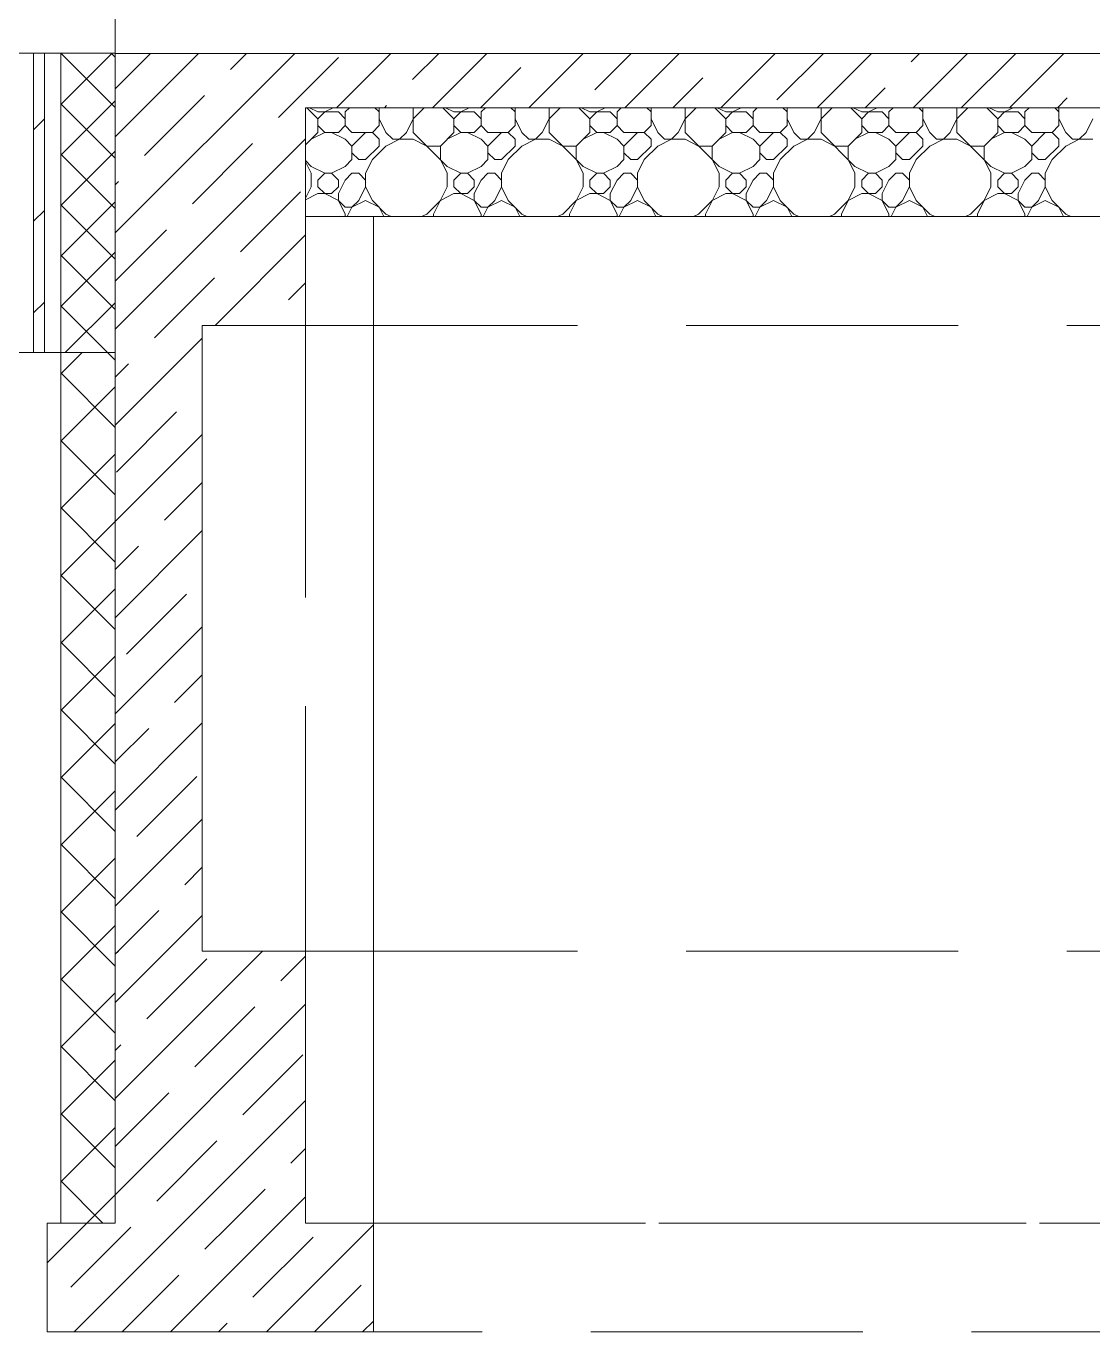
# Model space of a CAD drawing. Header units: millimetres. Extents: x 53645 to 137188, y 78097 to 135533.
# Drawn here: x 60983 to 62944, y 101230 to 103630 of the extents above; entities that cross this region are included whole.
import ezdxf

# ---------------------------------------------------------------- set-up
doc = ezdxf.new("R2010")
doc.units = ezdxf.units.MM
doc.linetypes.add('GOST2.303 4', pattern=[7, 5, -2, 0])
doc.layers.add('hatch', color=7, linetype='Continuous', lineweight=5)
doc.layers.add('Wall2', color=5, linetype='Continuous', lineweight=5)

msp = doc.modelspace()

# ---------------------------------------------------------------- linework, layer by layer
at = {"layer": 'hatch', "color": 251, "ltscale": 100}
for points in [[(60996.5, 103029.9), (60996.5, 103580)], [(60996.5, 103580), (61016.5, 103580)], [(61016.5, 103029.9), (61016.5, 103580)], [(61016.5, 103580), (61046.5, 103580)], [(61016.5, 103580), (61016.5, 103029.9)], [(61046.5, 103578.4), (61048, 103580)], [(61046.5, 103485.6), (61140.8, 103580)], [(61046.5, 103580), (61146.5, 103580)], [(61046.5, 103029.9), (61046.5, 103580)], [(61046.5, 103580), (61046.5, 103029.9)], [(61146.5, 103480.1), (61046.6, 103580)], [(61146.5, 103572.9), (61139.4, 103580)], [(61146.5, 103580), (61146.5, 103579.9)], [(61146.5, 103579.9), (61146.5, 103079.9)], [(61146.5, 103426.5), (61299.9, 103579.9)], [(61146.5, 103249.7), (61476.7, 103579.9)], [(61146.5, 103514.9), (61211.5, 103579.9)], [(61496.5, 103579.9), (61146.5, 103579.9)], [(61146.5, 103579.9), (61146.5, 103079.9)], [(61358.4, 103550.1), (61388.3, 103579.9)], [(65546.5, 103579.9), (61496.5, 103579.9)], [(61496.5, 103579.9), (61496.5, 103579.9)], [(61496.5, 103511.4), (61557.3, 103572.2)], [(61553.4, 103479.9), (61653.4, 103579.9)], [(61693.4, 103531.6), (61741.8, 103579.9)], [(61730.2, 103479.9), (61830.2, 103579.9)], [(61907, 103479.9), (62007, 103579.9)], [(62028.4, 103513), (62095.4, 103579.9)], [(62083.8, 103479.9), (62183.8, 103579.9)], [(62260.5, 103479.9), (62360.5, 103579.9)], [(62363.4, 103494.4), (62448.9, 103579.9)], [(62437.3, 103479.9), (62537.3, 103579.9)], [(62610, 103564.3), (62625.7, 103579.9)], [(62614.1, 103479.9), (62714.1, 103579.9)], [(62702.5, 103479.9), (62802.5, 103579.9)], [(62790.9, 103479.9), (62890.9, 103579.9)], [(61818.6, 103479.9), (61892.3, 103553.7)], [(62172.1, 103479.9), (62227.3, 103535.1)], [(62525.7, 103479.9), (62562.3, 103516.5)], [(61046.5, 103392.8), (61146.5, 103492.8)], [(61200.2, 103391.9), (61310.7, 103502.4)], [(61446.8, 103461.7), (61496.5, 103511.4)], [(62879.3, 103479.9), (62897.3, 103498)], [(61146.5, 103387.3), (61046.5, 103487.3)], [(61496.5, 103279.9), (61496.5, 103479.9)], [(61496.5, 103479.9), (65546.5, 103479.9)], [(61496.5, 103479.9), (65546.5, 103479.9)], [(61519.5, 103459.6), (61499.2, 103479.9)], [(61519.5, 103472.1), (61503.8, 103479.9)], [(61519.5, 103472.1), (61557, 103472.1)], [(61519.5, 103459.6), (61532, 103472.1)], [(61532, 103472.1), (61547.6, 103479.9)], [(61569.5, 103459.6), (61557, 103472.1)], [(61569.5, 103472.1), (61577.3, 103479.9)], [(61569.5, 103447.1), (61569.5, 103472.1)], [(61632, 103472.1), (61624.2, 103479.9)], [(61632, 103447.1), (61632, 103479.9)], [(61641.8, 103479.9), (61645.7, 103483.8)], [(61694.5, 103434.6), (61694.5, 103479.9)], [(61694.5, 103459.6), (61714.8, 103479.9)], [(61769.5, 103459.6), (61749.2, 103479.9)], [(61769.5, 103472.1), (61753.8, 103479.9)], [(61769.5, 103472.1), (61807, 103472.1)], [(61769.5, 103459.6), (61782, 103472.1)], [(61782, 103472.1), (61797.6, 103479.9)], [(61819.5, 103459.6), (61807, 103472.1)], [(61819.5, 103472.1), (61827.3, 103479.9)], [(61819.5, 103447.1), (61819.5, 103472.1)], [(61882, 103472.1), (61874.2, 103479.9)], [(61882, 103447.1), (61882, 103479.9)], [(61944.5, 103434.6), (61944.5, 103479.9)], [(61944.5, 103459.6), (61964.8, 103479.9)], [(62019.5, 103459.6), (61999.2, 103479.9)], [(62019.5, 103472.1), (62003.8, 103479.9)], [(62019.5, 103472.1), (62057, 103472.1)], [(62019.5, 103459.6), (62032, 103472.1)], [(62032, 103472.1), (62047.6, 103479.9)], [(62069.5, 103459.6), (62057, 103472.1)], [(62069.5, 103472.1), (62077.3, 103479.9)], [(62069.5, 103447.1), (62069.5, 103472.1)], [(62132, 103472.1), (62124.2, 103479.9)], [(62132, 103447.1), (62132, 103479.9)], [(62194.5, 103434.6), (62194.5, 103479.9)], [(62194.5, 103459.6), (62214.8, 103479.9)], [(62269.5, 103459.6), (62249.2, 103479.9)], [(62269.5, 103472.1), (62253.8, 103479.9)], [(62269.5, 103472.1), (62307, 103472.1)], [(62269.5, 103459.6), (62282, 103472.1)], [(62282, 103472.1), (62297.6, 103479.9)], [(62319.5, 103459.6), (62307, 103472.1)], [(62319.5, 103472.1), (62327.3, 103479.9)], [(62319.5, 103447.1), (62319.5, 103472.1)], [(62382, 103472.1), (62374.2, 103479.9)], [(62382, 103447.1), (62382, 103479.9)], [(62444.5, 103434.6), (62444.5, 103479.9)], [(62444.5, 103459.6), (62464.8, 103479.9)], [(62519.5, 103459.6), (62499.2, 103479.9)], [(62519.5, 103472.1), (62503.8, 103479.9)], [(62519.5, 103472.1), (62557, 103472.1)], [(62519.5, 103459.6), (62532, 103472.1)], [(62532, 103472.1), (62547.6, 103479.9)], [(62569.5, 103459.6), (62557, 103472.1)], [(62569.5, 103472.1), (62577.3, 103479.9)], [(62569.5, 103447.1), (62569.5, 103472.1)], [(62632, 103472.1), (62624.2, 103479.9)], [(62632, 103447.1), (62632, 103479.9)], [(62694.5, 103434.6), (62694.5, 103479.9)], [(62694.5, 103459.6), (62714.8, 103479.9)], [(62769.5, 103459.6), (62749.2, 103479.9)], [(62769.5, 103472.1), (62753.8, 103479.9)], [(62769.5, 103472.1), (62807, 103472.1)], [(62769.5, 103459.6), (62782, 103472.1)], [(62782, 103472.1), (62797.6, 103479.9)], [(62819.5, 103459.6), (62807, 103472.1)], [(62819.5, 103472.1), (62827.3, 103479.9)], [(62819.5, 103447.1), (62819.5, 103472.1)], [(62882, 103472.1), (62874.2, 103479.9)], [(62882, 103447.1), (62882, 103479.9)], [(60996.5, 103439.6), (61016.5, 103459.6)], [(61519.5, 103434.6), (61519.5, 103459.6)], [(61532, 103434.6), (61519.5, 103447.1)], [(61557, 103434.6), (61569.5, 103447.1)], [(61582, 103434.6), (61569.5, 103447.1)], [(61619.5, 103434.6), (61632, 103447.1)], [(61644.5, 103434.6), (61632, 103459.6)], [(61682, 103434.6), (61694.5, 103459.6)], [(61769.5, 103434.6), (61769.5, 103459.6)], [(61782, 103434.6), (61769.5, 103447.1)], [(61807, 103434.6), (61819.5, 103447.1)], [(61832, 103434.6), (61819.5, 103447.1)], [(61869.5, 103434.6), (61882, 103447.1)], [(61894.5, 103434.6), (61882, 103459.6)], [(61932, 103434.6), (61944.5, 103459.6)], [(62019.5, 103434.6), (62019.5, 103459.6)], [(62032, 103434.6), (62019.5, 103447.1)], [(62057, 103434.6), (62069.5, 103447.1)], [(62082, 103434.6), (62069.5, 103447.1)], [(62119.5, 103434.6), (62132, 103447.1)], [(62144.5, 103434.6), (62132, 103459.6)], [(62182, 103434.6), (62194.5, 103459.6)], [(62269.5, 103434.6), (62269.5, 103459.6)], [(62282, 103434.6), (62269.5, 103447.1)], [(62307, 103434.6), (62319.5, 103447.1)], [(62332, 103434.6), (62319.5, 103447.1)], [(62369.5, 103434.6), (62382, 103447.1)], [(62394.5, 103434.6), (62382, 103459.6)], [(62432, 103434.6), (62444.5, 103459.6)], [(62519.5, 103434.6), (62519.5, 103459.6)], [(62532, 103434.6), (62519.5, 103447.1)], [(62557, 103434.6), (62569.5, 103447.1)], [(62582, 103434.6), (62569.5, 103447.1)], [(62619.5, 103434.6), (62632, 103447.1)], [(62644.5, 103434.6), (62632, 103459.6)], [(62682, 103434.6), (62694.5, 103459.6)], [(62769.5, 103434.6), (62769.5, 103459.6)], [(62782, 103434.6), (62769.5, 103447.1)], [(62807, 103434.6), (62819.5, 103447.1)], [(62832, 103434.6), (62819.5, 103447.1)], [(62869.5, 103434.6), (62882, 103447.1)], [(62894.5, 103434.6), (62882, 103459.6)], [(62932, 103434.6), (62944.5, 103459.6)], [(61153.4, 103079.9), (61496.5, 103423)], [(61496.5, 103411.6), (61519.5, 103434.6)], [(61507, 103422.1), (61532, 103434.6)], [(61532, 103434.6), (61557, 103434.6)], [(61569.5, 103422.1), (61544.5, 103434.6)], [(61582, 103409.6), (61569.5, 103422.1)], [(61582, 103434.6), (61619.5, 103434.6)], [(61582, 103409.6), (61607, 103434.6)], [(61632, 103422.1), (61619.5, 103434.6)], [(61632, 103409.6), (61632, 103422.1)], [(61657, 103422.1), (61644.5, 103434.6)], [(61644.5, 103409.6), (61669.5, 103422.1)], [(61657, 103422.1), (61694.5, 103422.1)], [(61669.5, 103422.1), (61682, 103434.6)], [(61757, 103372.1), (61694.5, 103434.6)], [(61719.5, 103409.6), (61694.5, 103422.1)], [(61744.5, 103409.6), (61769.5, 103434.6)], [(61757, 103422.1), (61782, 103434.6)], [(61782, 103434.6), (61807, 103434.6)], [(61819.5, 103422.1), (61794.5, 103434.6)], [(61832, 103409.6), (61819.5, 103422.1)], [(61832, 103434.6), (61869.5, 103434.6)], [(61832, 103409.6), (61857, 103434.6)], [(61882, 103422.1), (61869.5, 103434.6)], [(61882, 103409.6), (61882, 103422.1)], [(61907, 103422.1), (61894.5, 103434.6)], [(61894.5, 103409.6), (61919.5, 103422.1)], [(61907, 103422.1), (61944.5, 103422.1)], [(61919.5, 103422.1), (61932, 103434.6)], [(62007, 103372.1), (61944.5, 103434.6)], [(61969.5, 103409.6), (61944.5, 103422.1)], [(61994.5, 103409.6), (62019.5, 103434.6)], [(62007, 103422.1), (62032, 103434.6)], [(62032, 103434.6), (62057, 103434.6)], [(62069.5, 103422.1), (62044.5, 103434.6)], [(62082, 103409.6), (62069.5, 103422.1)], [(62082, 103434.6), (62119.5, 103434.6)], [(62082, 103409.6), (62107, 103434.6)], [(62132, 103422.1), (62119.5, 103434.6)], [(62132, 103409.6), (62132, 103422.1)], [(62157, 103422.1), (62144.5, 103434.6)], [(62144.5, 103409.6), (62169.5, 103422.1)], [(62157, 103422.1), (62194.5, 103422.1)], [(62169.5, 103422.1), (62182, 103434.6)], [(62257, 103372.1), (62194.5, 103434.6)], [(62219.5, 103409.6), (62194.5, 103422.1)], [(62244.5, 103409.6), (62269.5, 103434.6)], [(62257, 103422.1), (62282, 103434.6)], [(62282, 103434.6), (62307, 103434.6)], [(62319.5, 103422.1), (62294.5, 103434.6)], [(62332, 103409.6), (62319.5, 103422.1)], [(62332, 103434.6), (62369.5, 103434.6)], [(62332, 103409.6), (62357, 103434.6)], [(62382, 103422.1), (62369.5, 103434.6)], [(62382, 103409.6), (62382, 103422.1)], [(62407, 103422.1), (62394.5, 103434.6)], [(62394.5, 103409.6), (62419.5, 103422.1)], [(62407, 103422.1), (62444.5, 103422.1)], [(62419.5, 103422.1), (62432, 103434.6)], [(62507, 103372.1), (62444.5, 103434.6)], [(62469.5, 103409.6), (62444.5, 103422.1)], [(62494.5, 103409.6), (62519.5, 103434.6)], [(62507, 103422.1), (62532, 103434.6)], [(62532, 103434.6), (62557, 103434.6)], [(62569.5, 103422.1), (62544.5, 103434.6)], [(62582, 103409.6), (62569.5, 103422.1)], [(62582, 103434.6), (62619.5, 103434.6)], [(62582, 103409.6), (62607, 103434.6)], [(62632, 103422.1), (62619.5, 103434.6)], [(62632, 103409.6), (62632, 103422.1)], [(62657, 103422.1), (62644.5, 103434.6)], [(62644.5, 103409.6), (62669.5, 103422.1)], [(62657, 103422.1), (62694.5, 103422.1)], [(62669.5, 103422.1), (62682, 103434.6)], [(62757, 103372.1), (62694.5, 103434.6)], [(62719.5, 103409.6), (62694.5, 103422.1)], [(62744.5, 103409.6), (62769.5, 103434.6)], [(62757, 103422.1), (62782, 103434.6)], [(62782, 103434.6), (62807, 103434.6)], [(62819.5, 103422.1), (62794.5, 103434.6)], [(62832, 103409.6), (62819.5, 103422.1)], [(62832, 103434.6), (62869.5, 103434.6)], [(62832, 103409.6), (62857, 103434.6)], [(62882, 103422.1), (62869.5, 103434.6)], [(62882, 103409.6), (62882, 103422.1)], [(62907, 103422.1), (62894.5, 103434.6)], [(62894.5, 103409.6), (62919.5, 103422.1)], [(62907, 103422.1), (62944.5, 103422.1)], [(62919.5, 103422.1), (62932, 103434.6)], [(61046.5, 103300), (61146.5, 103400)], [(61146.5, 103294.5), (61046.5, 103394.5)], [(61288.6, 103303.5), (61399.1, 103414)], [(61582, 103384.6), (61582, 103409.6)], [(61594.5, 103384.6), (61582, 103397.1)], [(61607, 103384.6), (61632, 103409.6)], [(61619.5, 103384.6), (61644.5, 103409.6)], [(61719.5, 103409.6), (61744.5, 103409.6)], [(61744.5, 103384.6), (61744.5, 103409.6)], [(61832, 103384.6), (61832, 103409.6)], [(61844.5, 103384.6), (61832, 103397.1)], [(61857, 103384.6), (61882, 103409.6)], [(61869.5, 103384.6), (61894.5, 103409.6)], [(61969.5, 103409.6), (61994.5, 103409.6)], [(61994.5, 103384.6), (61994.5, 103409.6)], [(62082, 103384.6), (62082, 103409.6)], [(62094.5, 103384.6), (62082, 103397.1)], [(62107, 103384.6), (62132, 103409.6)], [(62119.5, 103384.6), (62144.5, 103409.6)], [(62219.5, 103409.6), (62244.5, 103409.6)], [(62244.5, 103384.6), (62244.5, 103409.6)], [(62332, 103384.6), (62332, 103409.6)], [(62344.5, 103384.6), (62332, 103397.1)], [(62357, 103384.6), (62382, 103409.6)], [(62369.5, 103384.6), (62394.5, 103409.6)], [(62469.5, 103409.6), (62494.5, 103409.6)], [(62494.5, 103384.6), (62494.5, 103409.6)], [(62582, 103384.6), (62582, 103409.6)], [(62594.5, 103384.6), (62582, 103397.1)], [(62607, 103384.6), (62632, 103409.6)], [(62619.5, 103384.6), (62644.5, 103409.6)], [(62719.5, 103409.6), (62744.5, 103409.6)], [(62744.5, 103384.6), (62744.5, 103409.6)], [(62832, 103384.6), (62832, 103409.6)], [(62844.5, 103384.6), (62832, 103397.1)], [(62857, 103384.6), (62882, 103409.6)], [(62869.5, 103384.6), (62894.5, 103409.6)], [(61507, 103372.1), (61496.5, 103382.7)], [(61507, 103359.6), (61496.5, 103380.7)], [(61532, 103359.6), (61507, 103372.1)], [(61544.5, 103359.6), (61569.5, 103372.1)], [(61569.5, 103372.1), (61582, 103384.6)], [(61594.5, 103384.6), (61607, 103384.6)], [(61619.5, 103384.6), (61607, 103359.6)], [(61757, 103359.6), (61744.5, 103384.6)], [(61782, 103359.6), (61757, 103372.1)], [(61794.5, 103359.6), (61819.5, 103372.1)], [(61819.5, 103372.1), (61832, 103384.6)], [(61844.5, 103384.6), (61857, 103384.6)], [(61869.5, 103384.6), (61857, 103359.6)], [(62007, 103359.6), (61994.5, 103384.6)], [(62032, 103359.6), (62007, 103372.1)], [(62044.5, 103359.6), (62069.5, 103372.1)], [(62069.5, 103372.1), (62082, 103384.6)], [(62094.5, 103384.6), (62107, 103384.6)], [(62119.5, 103384.6), (62107, 103359.6)], [(62257, 103359.6), (62244.5, 103384.6)], [(62282, 103359.6), (62257, 103372.1)], [(62294.5, 103359.6), (62319.5, 103372.1)], [(62319.5, 103372.1), (62332, 103384.6)], [(62344.5, 103384.6), (62357, 103384.6)], [(62369.5, 103384.6), (62357, 103359.6)], [(62507, 103359.6), (62494.5, 103384.6)], [(62532, 103359.6), (62507, 103372.1)], [(62544.5, 103359.6), (62569.5, 103372.1)], [(62569.5, 103372.1), (62582, 103384.6)], [(62594.5, 103384.6), (62607, 103384.6)], [(62619.5, 103384.6), (62607, 103359.6)], [(62757, 103359.6), (62744.5, 103384.6)], [(62782, 103359.6), (62757, 103372.1)], [(62794.5, 103359.6), (62819.5, 103372.1)], [(62819.5, 103372.1), (62832, 103384.6)], [(62844.5, 103384.6), (62857, 103384.6)], [(62869.5, 103384.6), (62857, 103359.6)], [(61146.5, 103338.1), (61152.5, 103344.2)], [(61507, 103334.6), (61507, 103359.6)], [(61519.5, 103347.1), (61532, 103359.6)], [(61519.5, 103334.6), (61519.5, 103347.1)], [(61532, 103359.6), (61544.5, 103359.6)], [(61557, 103347.1), (61544.5, 103359.6)], [(61557, 103334.6), (61557, 103347.1)], [(61557, 103322.1), (61569.5, 103347.1)], [(61569.5, 103347.1), (61582, 103359.6)], [(61582, 103359.6), (61594.5, 103359.6)], [(61607, 103347.1), (61594.5, 103359.6)], [(61607, 103334.6), (61607, 103359.6)], [(61757, 103334.6), (61757, 103359.6)], [(61769.5, 103347.1), (61782, 103359.6)], [(61769.5, 103334.6), (61769.5, 103347.1)], [(61782, 103359.6), (61794.5, 103359.6)], [(61807, 103347.1), (61794.5, 103359.6)], [(61807, 103334.6), (61807, 103347.1)], [(61807, 103322.1), (61819.5, 103347.1)], [(61819.5, 103347.1), (61832, 103359.6)], [(61832, 103359.6), (61844.5, 103359.6)], [(61857, 103347.1), (61844.5, 103359.6)], [(61857, 103334.6), (61857, 103359.6)], [(62007, 103334.6), (62007, 103359.6)], [(62019.5, 103347.1), (62032, 103359.6)], [(62019.5, 103334.6), (62019.5, 103347.1)], [(62032, 103359.6), (62044.5, 103359.6)], [(62057, 103347.1), (62044.5, 103359.6)], [(62057, 103334.6), (62057, 103347.1)], [(62057, 103322.1), (62069.5, 103347.1)], [(62069.5, 103347.1), (62082, 103359.6)], [(62082, 103359.6), (62094.5, 103359.6)], [(62107, 103347.1), (62094.5, 103359.6)], [(62107, 103334.6), (62107, 103359.6)], [(62257, 103334.6), (62257, 103359.6)], [(62269.5, 103347.1), (62282, 103359.6)], [(62269.5, 103334.6), (62269.5, 103347.1)], [(62282, 103359.6), (62294.5, 103359.6)], [(62307, 103347.1), (62294.5, 103359.6)], [(62307, 103334.6), (62307, 103347.1)], [(62307, 103322.1), (62319.5, 103347.1)], [(62319.5, 103347.1), (62332, 103359.6)], [(62332, 103359.6), (62344.5, 103359.6)], [(62357, 103347.1), (62344.5, 103359.6)], [(62357, 103334.6), (62357, 103359.6)], [(62507, 103334.6), (62507, 103359.6)], [(62519.5, 103347.1), (62532, 103359.6)], [(62519.5, 103334.6), (62519.5, 103347.1)], [(62532, 103359.6), (62544.5, 103359.6)], [(62557, 103347.1), (62544.5, 103359.6)], [(62557, 103334.6), (62557, 103347.1)], [(62557, 103322.1), (62569.5, 103347.1)], [(62569.5, 103347.1), (62582, 103359.6)], [(62582, 103359.6), (62594.5, 103359.6)], [(62607, 103347.1), (62594.5, 103359.6)], [(62607, 103334.6), (62607, 103359.6)], [(62757, 103334.6), (62757, 103359.6)], [(62769.5, 103347.1), (62782, 103359.6)], [(62769.5, 103334.6), (62769.5, 103347.1)], [(62782, 103359.6), (62794.5, 103359.6)], [(62807, 103347.1), (62794.5, 103359.6)], [(62807, 103334.6), (62807, 103347.1)], [(62807, 103322.1), (62819.5, 103347.1)], [(62819.5, 103347.1), (62832, 103359.6)], [(62832, 103359.6), (62844.5, 103359.6)], [(62857, 103347.1), (62844.5, 103359.6)], [(62857, 103334.6), (62857, 103359.6)], [(61377, 103215.1), (61487.5, 103325.6)], [(61496.5, 103313.6), (61507, 103334.6)], [(61496.5, 103310.6), (61519.5, 103322.1)], [(61532, 103322.1), (61519.5, 103334.6)], [(61519.5, 103322.1), (61544.5, 103322.1)], [(61557, 103309.6), (61532, 103322.1)], [(61544.5, 103322.1), (61557, 103334.6)], [(61557, 103309.6), (61557, 103322.1)], [(61594.5, 103309.6), (61607, 103334.6)], [(61619.5, 103309.6), (61607, 103334.6)], [(61732, 103284.6), (61757, 103334.6)], [(61744.5, 103309.6), (61769.5, 103322.1)], [(61782, 103322.1), (61769.5, 103334.6)], [(61769.5, 103322.1), (61794.5, 103322.1)], [(61807, 103309.6), (61782, 103322.1)], [(61794.5, 103322.1), (61807, 103334.6)], [(61807, 103309.6), (61807, 103322.1)], [(61844.5, 103309.6), (61857, 103334.6)], [(61869.5, 103309.6), (61857, 103334.6)], [(61982, 103284.6), (62007, 103334.6)], [(61994.5, 103309.6), (62019.5, 103322.1)], [(62032, 103322.1), (62019.5, 103334.6)], [(62019.5, 103322.1), (62044.5, 103322.1)], [(62057, 103309.6), (62032, 103322.1)], [(62044.5, 103322.1), (62057, 103334.6)], [(62057, 103309.6), (62057, 103322.1)], [(62094.5, 103309.6), (62107, 103334.6)], [(62119.5, 103309.6), (62107, 103334.6)], [(62232, 103284.6), (62257, 103334.6)], [(62244.5, 103309.6), (62269.5, 103322.1)], [(62282, 103322.1), (62269.5, 103334.6)], [(62269.5, 103322.1), (62294.5, 103322.1)], [(62307, 103309.6), (62282, 103322.1)], [(62294.5, 103322.1), (62307, 103334.6)], [(62307, 103309.6), (62307, 103322.1)], [(62344.5, 103309.6), (62357, 103334.6)], [(62369.5, 103309.6), (62357, 103334.6)], [(62482, 103284.6), (62507, 103334.6)], [(62494.5, 103309.6), (62519.5, 103322.1)], [(62532, 103322.1), (62519.5, 103334.6)], [(62519.5, 103322.1), (62544.5, 103322.1)], [(62557, 103309.6), (62532, 103322.1)], [(62544.5, 103322.1), (62557, 103334.6)], [(62557, 103309.6), (62557, 103322.1)], [(62594.5, 103309.6), (62607, 103334.6)], [(62619.5, 103309.6), (62607, 103334.6)], [(62732, 103284.6), (62757, 103334.6)], [(62744.5, 103309.6), (62769.5, 103322.1)], [(62782, 103322.1), (62769.5, 103334.6)], [(62769.5, 103322.1), (62794.5, 103322.1)], [(62807, 103309.6), (62782, 103322.1)], [(62794.5, 103322.1), (62807, 103334.6)], [(62807, 103309.6), (62807, 103322.1)], [(62844.5, 103309.6), (62857, 103334.6)], [(62869.5, 103309.6), (62857, 103334.6)], [(61046.5, 103207.2), (61146.5, 103307.2)], [(61146.5, 103201.7), (61046.5, 103301.7)], [(61569.5, 103297.1), (61557, 103309.6)], [(61569.5, 103284.6), (61557, 103309.6)], [(61569.5, 103297.1), (61582, 103297.1)], [(61573.4, 103279.9), (61582, 103297.1)], [(61582, 103297.1), (61594.5, 103309.6)], [(61582, 103297.1), (61607, 103309.6)], [(61632, 103297.1), (61607, 103309.6)], [(61632, 103297.1), (61607, 103309.6)], [(61644.5, 103284.6), (61619.5, 103309.6)], [(61640.6, 103279.9), (61632, 103297.1)], [(61719.5, 103284.6), (61744.5, 103309.6)], [(61819.5, 103297.1), (61807, 103309.6)], [(61819.5, 103284.6), (61807, 103309.6)], [(61819.5, 103297.1), (61832, 103297.1)], [(61823.4, 103279.9), (61832, 103297.1)], [(61832, 103297.1), (61844.5, 103309.6)], [(61832, 103297.1), (61857, 103309.6)], [(61882, 103297.1), (61857, 103309.6)], [(61882, 103297.1), (61857, 103309.6)], [(61894.5, 103284.6), (61869.5, 103309.6)], [(61890.6, 103279.9), (61882, 103297.1)], [(61969.5, 103284.6), (61994.5, 103309.6)], [(62069.5, 103297.1), (62057, 103309.6)], [(62069.5, 103284.6), (62057, 103309.6)], [(62069.5, 103297.1), (62082, 103297.1)], [(62073.4, 103279.9), (62082, 103297.1)], [(62082, 103297.1), (62094.5, 103309.6)], [(62082, 103297.1), (62107, 103309.6)], [(62132, 103297.1), (62107, 103309.6)], [(62132, 103297.1), (62107, 103309.6)], [(62144.5, 103284.6), (62119.5, 103309.6)], [(62140.6, 103279.9), (62132, 103297.1)], [(62219.5, 103284.6), (62244.5, 103309.6)], [(62319.5, 103297.1), (62307, 103309.6)], [(62319.5, 103284.6), (62307, 103309.6)], [(62319.5, 103297.1), (62332, 103297.1)], [(62323.4, 103279.9), (62332, 103297.1)], [(62332, 103297.1), (62344.5, 103309.6)], [(62332, 103297.1), (62357, 103309.6)], [(62382, 103297.1), (62357, 103309.6)], [(62382, 103297.1), (62357, 103309.6)], [(62394.5, 103284.6), (62369.5, 103309.6)], [(62390.6, 103279.9), (62382, 103297.1)], [(62469.5, 103284.6), (62494.5, 103309.6)], [(62569.5, 103297.1), (62557, 103309.6)], [(62569.5, 103284.6), (62557, 103309.6)], [(62569.5, 103297.1), (62582, 103297.1)], [(62573.4, 103279.9), (62582, 103297.1)], [(62582, 103297.1), (62594.5, 103309.6)], [(62582, 103297.1), (62607, 103309.6)], [(62632, 103297.1), (62607, 103309.6)], [(62632, 103297.1), (62607, 103309.6)], [(62644.5, 103284.6), (62619.5, 103309.6)], [(62640.6, 103279.9), (62632, 103297.1)], [(62719.5, 103284.6), (62744.5, 103309.6)], [(62819.5, 103297.1), (62807, 103309.6)], [(62819.5, 103284.6), (62807, 103309.6)], [(62819.5, 103297.1), (62832, 103297.1)], [(62823.4, 103279.9), (62832, 103297.1)], [(62832, 103297.1), (62844.5, 103309.6)], [(62832, 103297.1), (62857, 103309.6)], [(62882, 103297.1), (62857, 103309.6)], [(62882, 103297.1), (62857, 103309.6)], [(62894.5, 103284.6), (62869.5, 103309.6)], [(62890.6, 103279.9), (62882, 103297.1)], [(60996.5, 103271.2), (61016.5, 103291.2)], [(61569.5, 103279.9), (61569.5, 103284.6)], [(61653.8, 103279.9), (61644.5, 103284.6)], [(61710.1, 103279.9), (61719.5, 103284.6)], [(61732, 103279.9), (61732, 103284.6)], [(61819.5, 103279.9), (61819.5, 103284.6)], [(61903.8, 103279.9), (61894.5, 103284.6)], [(61960.1, 103279.9), (61969.5, 103284.6)], [(61982, 103279.9), (61982, 103284.6)], [(62069.5, 103279.9), (62069.5, 103284.6)], [(62153.8, 103279.9), (62144.5, 103284.6)], [(62210.1, 103279.9), (62219.5, 103284.6)], [(62232, 103279.9), (62232, 103284.6)], [(62319.5, 103279.9), (62319.5, 103284.6)], [(62403.8, 103279.9), (62394.5, 103284.6)], [(62460.1, 103279.9), (62469.5, 103284.6)], [(62482, 103279.9), (62482, 103284.6)], [(62569.5, 103279.9), (62569.5, 103284.6)], [(62653.8, 103279.9), (62644.5, 103284.6)], [(62710.1, 103279.9), (62719.5, 103284.6)], [(62732, 103279.9), (62732, 103284.6)], [(62819.5, 103279.9), (62819.5, 103284.6)], [(62903.8, 103279.9), (62894.5, 103284.6)], [(61146.5, 103161.4), (61240.9, 103255.8)], [(61330.2, 103079.9), (61496.5, 103246.2)], [(61046.5, 103114.4), (61146.5, 103214.4)], [(61146.5, 103108.9), (61046.5, 103208.9)], [(61241.8, 103079.9), (61329.3, 103167.4)], [(61465.4, 103126.7), (61496.5, 103157.8)], [(60996.5, 103102.8), (61016.5, 103122.8)], [(61132.6, 103029.9), (61046.5, 103116.1)], [(61054.8, 103029.9), (61146.5, 103121.6)], [(61146.5, 103073), (61153.4, 103079.9)], [(61146.5, 101929.9), (61146.5, 103079.9)], [(61146.5, 103079.9), (61146.5, 103079.9)], [(61146.5, 103079.9), (61146.5, 103079.9)], [(61146.5, 103079.9), (61146.5, 103029.9)], [(61146.5, 103079.9), (61146.5, 103079.9)], [(61146.5, 102896.2), (61306.5, 103056.2)], [(61218.8, 103056.9), (61241.8, 103079.9)], [(61016.5, 103029.9), (60996.5, 103029.9)], [(61046.5, 103029.9), (61016.5, 103029.9)], [(61046.5, 102990.6), (61085.8, 103029.9)], [(61046.5, 103029.9), (61146.5, 103029.9)], [(61146.5, 103029.9), (61046.5, 103029.9)], [(61146.5, 103016.1), (61132.6, 103029.9)], [(61146.5, 103029.9), (61146.5, 102739.2)], [(61146.5, 102984.6), (61171, 103009.2)], [(61146.5, 102892.4), (61046.5, 102992.4)], [(61046.5, 102866.9), (61146.5, 102966.9)], [(61149, 102810.3), (61259.4, 102920.8)], [(61146.5, 102768.6), (61046.5, 102868.6)], [(61146.5, 102719.4), (61306.5, 102879.4)], [(61046.5, 102743.2), (61146.5, 102843.2)], [(61237.3, 102721.9), (61306.5, 102791)], [(61146.5, 102644.9), (61046.5, 102744.9)], [(61146.5, 102739.2), (61146.5, 101929.9)], [(61046.5, 102619.4), (61146.5, 102719.4)], [(61146.5, 102542.6), (61306.5, 102702.6)], [(61146.5, 102631), (61189.6, 102674.2)], [(61146.5, 102521.1), (61046.5, 102621.1)], [(61046.5, 102495.7), (61146.5, 102595.7)], [(61167.5, 102475.3), (61278, 102585.8)], [(61146.5, 102365.9), (61306.5, 102525.9)], [(61146.5, 102397.4), (61046.5, 102497.4)], [(61046.5, 102371.9), (61146.5, 102471.9)], [(61255.9, 102386.9), (61306.5, 102437.5)], [(61146.5, 102273.6), (61046.5, 102373.6)], [(61046.5, 102248.2), (61146.5, 102348.2)], [(61146.5, 102189.1), (61306.5, 102349.1)], [(61146.5, 102277.5), (61208.2, 102339.2)], [(61146.5, 102149.9), (61046.5, 102249.9)], [(61186.1, 102140.3), (61296.6, 102250.8)], [(61046.5, 102124.5), (61146.5, 102224.5)], [(61146.5, 102012.3), (61306.5, 102172.3)], [(61146.5, 102026.1), (61046.5, 102126.1)], [(61046.5, 102000.7), (61146.5, 102100.7)], [(61274.5, 102051.9), (61306.5, 102083.9)], [(61146.5, 101902.4), (61046.5, 102002.4)], [(61146.5, 101923.9), (61226.7, 102004.2)], [(61046.5, 101877), (61146.5, 101977)], [(61146.5, 101835.5), (61306.5, 101995.5)], [(61146.5, 101835.5), (61240.9, 101929.9)], [(61146.5, 101658.8), (61417.6, 101929.9)], [(61146.5, 101923.9), (61152.5, 101929.9)], [(61146.5, 101429.9), (61146.5, 101929.9)], [(61146.5, 101929.9), (61146.5, 101929.9)], [(61146.5, 101929.9), (61146.5, 101929.9)], [(61146.5, 101929.9), (61146.5, 101429.9)], [(61204.6, 101805.3), (61315.1, 101915.8)], [(61229.3, 101830), (61306.5, 101907.2)], [(61451.2, 101875.2), (61496.5, 101920.4)], [(61146.5, 101778.7), (61046.5, 101878.7)], [(61046.5, 101753.2), (61146.5, 101853.2)], [(61146.5, 101482), (61496.5, 101832)], [(61293, 101716.9), (61403.5, 101827.4)], [(61146.5, 101654.9), (61046.5, 101754.9)], [(61146.5, 101747.1), (61156.9, 101757.6)], [(61381.4, 101628.6), (61491.9, 101739)], [(61046.5, 101629.5), (61146.5, 101729.5)], [(61146.5, 101570.4), (61245.3, 101669.2)], [(61271.2, 101429.9), (61496.5, 101655.2)], [(61146.5, 101531.2), (61046.5, 101631.2)], [(61046.5, 101505.7), (61146.5, 101605.7)], [(61223.2, 101470.3), (61333.7, 101580.8)], [(61469.8, 101540.2), (61496.5, 101566.8)], [(61123.9, 101429.9), (61046.5, 101507.4)], [(61094.4, 101429.9), (61146.5, 101482)], [(61359.6, 101429.9), (61422.1, 101492.4)], [(61448, 101429.9), (61496.5, 101478.4)], [(61021.5, 101357), (61094.4, 101429.9)], [(61021.5, 101429.9), (61146.5, 101429.9)], [(61146.4, 101429.9), (61046.5, 101429.9)], [(61071.2, 101229.9), (61271.2, 101429.9)], [(61146.5, 101429.9), (61146.4, 101429.9)], [(61248, 101229.9), (61448, 101429.9)], [(61311.6, 101382), (61359.6, 101429.9)], [(61424.7, 101229.9), (61621.5, 101426.7)], [(61065, 101312.1), (61175.5, 101422.6)], [(61400, 101293.6), (61510.5, 101404)], [(61159.6, 101229.9), (61263.9, 101334.2)], [(61513.1, 101229.9), (61598.8, 101315.7)], [(61336.4, 101229.9), (61352.2, 101245.8)], [(61601.5, 101229.9), (61621.5, 101249.9)]]:
    msp.add_lwpolyline(points, dxfattribs=at)
at = {"layer": 'Wall2', "ltscale": 100}
for points in [[(61146.5, 103679.9), (61146.5, 103580)], [(61146.5, 103580), (58146.5, 103580), (58146.5, 103030)], [(65546.5, 103279.9), (61496.5, 103279.9)], [(61496.5, 103079.9), (61496.5, 103279.9)], [(61306.5, 103079.9), (61306.5, 101929.9)], [(61306.5, 103079.9), (61496.5, 103079.9)], [(55852, 103029.9), (61046.5, 103030)], [(55852, 103029.9), (61021.5, 103029.9)], [(61046.5, 101429.9), (61046.5, 103029.9)], [(61306.5, 101929.9), (61496.5, 101929.9)], [(61496.5, 101929.9), (61496.5, 101429.9)], [(61021.5, 101229.9), (61021.5, 101429.9)], [(61496.5, 101429.9), (61621.5, 101429.9)], [(61621.5, 101429.9), (61621.5, 101229.9)], [(61621.5, 101229.9), (61021.5, 101229.9)]]:
    msp.add_lwpolyline(points, dxfattribs=at)
at = {"layer": 'Wall2', "color": 4, "linetype": 'Continuous', "lineweight": 0, "ltscale": 100}
for points in [[(61621.5, 101229.9), (61621.5, 103279.9)], [(61621.5, 103279.9), (65421.5, 103279.9)], [(61046.5, 101229.9), (61621.5, 101229.9)]]:
    msp.add_lwpolyline(points, dxfattribs=at)
at = {"layer": 'Wall2', "color": 4, "linetype": 'GOST2.303 4', "lineweight": 0, "ltscale": 100}
for points in [[(61496.5, 103079.9), (74546.4, 103079.9)], [(61496.5, 103079.9), (61496.5, 101929.9)]]:
    msp.add_lwpolyline(points, dxfattribs=at)
for points in [[(61496.5, 101929.9), (74546.4, 101929.9), (74546.4, 101429.9), (61496.5, 101429.9)], [(61621.5, 101429.9), (74421.4, 101429.9), (74421.4, 101229.9), (61621.5, 101229.9)]]:
    msp.add_lwpolyline(points, close=True, dxfattribs=at)

doc.saveas('drawing.dxf')
